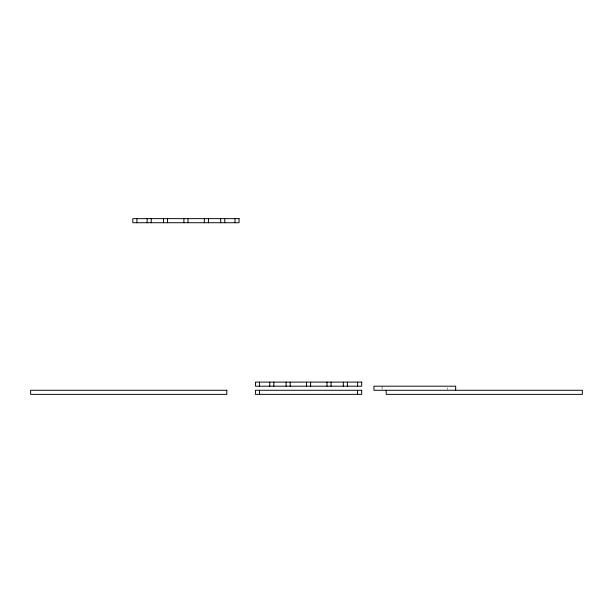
<?xml version="1.0" encoding="UTF-8"?>
<svg xmlns="http://www.w3.org/2000/svg" width="613" height="613" viewBox="0 0 613 613"><rect width="100%" height="100%" fill="white"/><g stroke="black" fill="none" stroke-linecap="round" stroke-linejoin="round"><path stroke-width="0.46" stroke-dasharray="3.06 2.3" d="M447.49 387.822L447.49 389.462M382.106 386.19L382.106 389.462"/><path stroke-width="0.92" d="M455.666 390.274L455.666 386.19L373.93 386.19L373.93 390.274L582.35 390.274L582.35 394.366L386.19 394.366L386.19 390.274M357.632 382.106L357.632 386.19M357.586 390.274L357.586 394.366M347.41 382.106L347.41 386.19M343.326 382.106L343.326 386.19M331.066 382.106L331.066 386.19M326.982 382.106L326.982 386.19M310.63 382.106L310.63 386.19M306.546 382.106L306.546 386.19M290.202 382.106L290.202 386.19M286.11 382.106L286.11 386.19M273.85 382.106L273.85 386.19M269.766 382.106L269.766 386.19M259.552 382.106L259.552 386.19M259.506 390.274L259.506 394.366M234.986 218.634L234.986 222.726M224.764 218.634L224.764 222.726M220.68 218.634L220.68 222.726M208.42 218.634L208.42 222.726M204.336 218.634L204.336 222.726M187.984 218.634L187.984 222.726M183.9 218.634L183.9 222.726M167.556 218.634L167.556 222.726M163.464 218.634L163.464 222.726M151.204 218.634L151.204 222.726M147.12 218.634L147.12 222.726M136.906 218.634L136.906 222.726M239.07 218.634L132.814 218.634L132.814 222.726L239.07 222.726L239.07 218.634M361.716 382.106L255.46 382.106L255.46 386.19L361.716 386.19L361.716 382.106M226.81 390.274L30.65 390.274L30.65 394.366L226.81 394.366L226.81 390.274M361.716 390.274L255.414 390.274L255.414 394.366L361.716 394.366L361.67 390.274"/></g></svg>
